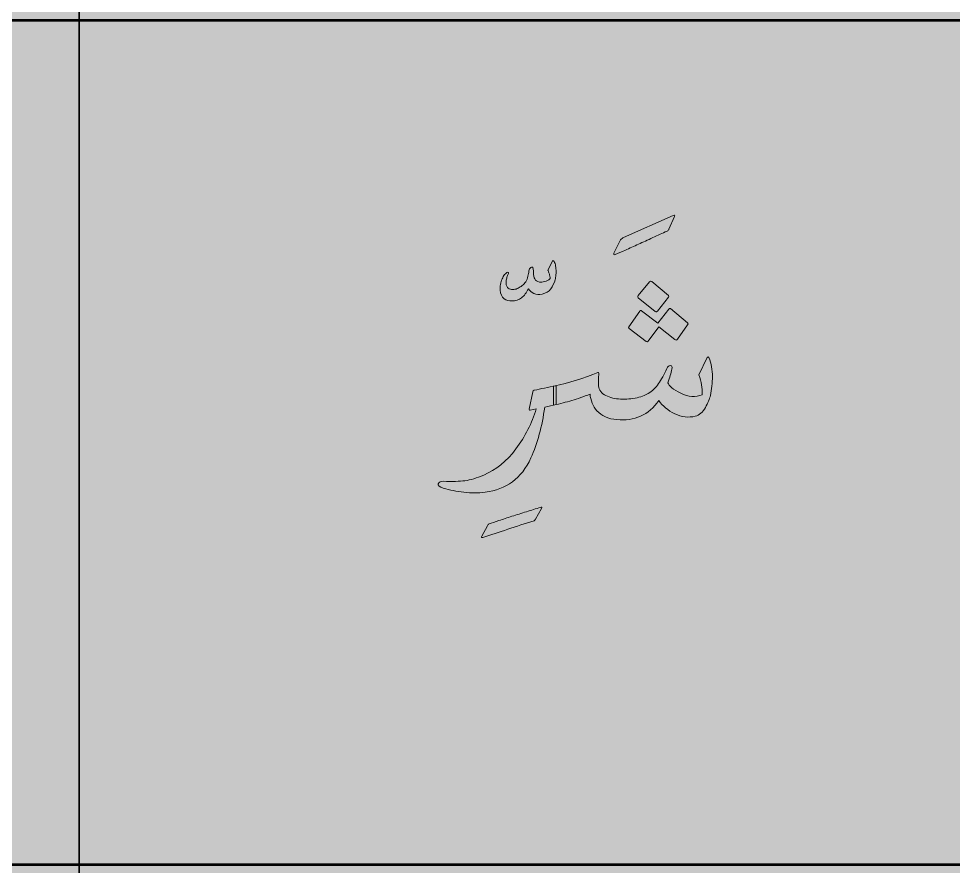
# Model space of a CAD drawing. Header units: inches. Extents: x -1481 to -429, y -1676 to -696.
# Drawn here: x -836.59 to -800.59, y -1208.21 to -1175.56 of the extents above; entities that cross this region are included whole.
import ezdxf

# ---------------------------------------------------------------- set-up
doc = ezdxf.new("R2010")
doc.units = ezdxf.units.IN
doc.header["$MEASUREMENT"] = 0
doc.layers.add('Layer 1', color=7, linetype='Continuous')

# ---------------------------------------------------------------- blocks, each defined once
blk = doc.blocks.new('block 75')
at = {"layer": 'Layer 1', "true_color": 0x009344}
h = blk.add_hatch(color=114, dxfattribs=at)
h.dxf.hatch_style = 2
h.paths.add_polyline_path([(-693.785, -1296.171), (-933.785, -1296.171), (-933.785, -1006.171), (-693.785, -1006.171)])
blk = doc.blocks.new('block 141')
at = {"layer": 'Layer 1', "color": 40, "lineweight": 30, "true_color": 0xf9a01b}
for points in [[(-873.329, -1087.043), (-834.266, -1087.043), (-834.266, -1290.172), (-873.329, -1290.172), (-873.329, -1087.043)], [(-834.266, -1087.043), (-795.203, -1087.043), (-795.203, -1290.172), (-834.266, -1290.172), (-834.266, -1087.043)]]:
    blk.add_lwpolyline(points, dxfattribs=at)
blk = doc.blocks.new('block 140')
at = {"layer": 'Layer 1', "true_color": 0x49c6ea}
h = blk.add_hatch(color=133, dxfattribs=at)
h.dxf.hatch_style = 2
h.paths.add_polyline_path([(-919.173, -1282.809), (-748.857, -1282.809), (-748.857, -1065.618), (-919.173, -1065.618)])
h = blk.add_hatch(color=133, dxfattribs=at)
h.dxf.hatch_style = 2
h.paths.add_polyline_path([(-907.435, -1277.731), (-761.338, -1277.731), (-761.338, -1076.165), (-907.435, -1076.165)])
at = {"layer": 'Layer 1', "true_color": 0xfff4c8}
h = blk.add_hatch(color=254, dxfattribs=at)
h.dxf.hatch_style = 2
h.paths.add_polyline_path([(-912.062, -1208.145), (-756.36, -1208.145), (-756.36, -1175.62), (-912.062, -1175.62)])
at = {"layer": 'Layer 1', "lineweight": 0}
blk.add_lwpolyline([(-912.062, -1208.145), (-756.36, -1208.145), (-756.36, -1175.62), (-912.062, -1175.62), (-912.062, -1208.145)], dxfattribs=at)
at = {"layer": 'Layer 1', "color": 44, "lineweight": 53, "true_color": 0xaf7e09}
blk.add_lwpolyline([(-912.062, -1208.145), (-756.36, -1208.145), (-756.36, -1175.62), (-912.062, -1175.62), (-912.062, -1208.145)], dxfattribs=at)
at = {"layer": 'Layer 1'}
blk.add_blockref('block 141', (0, 0), dxfattribs=at)
blk = doc.blocks.new('block 191')
at = {"layer": 'Layer 1', "true_color": 0x231f20}
h = blk.add_hatch(color=250, dxfattribs=at)
h.dxf.hatch_style = 2
edge = h.paths.add_edge_path()
edge.add_spline(control_points=[(-816.739, -1194.897), (-817.082, -1195.005), (-817.42, -1195.115), (-817.752, -1195.227), (-818.085, -1195.339), (-818.403, -1195.444), (-818.708, -1195.542), (-818.764, -1195.56), (-818.778, -1195.542), (-818.75, -1195.49), (-818.75, -1195.49), (-818.534, -1195.091), (-818.534, -1195.091), (-818.524, -1195.07), (-818.514, -1195.054), (-818.506, -1195.044), (-818.497, -1195.033), (-818.482, -1195.024), (-818.461, -1195.017), (-818.366, -1194.982), (-818.242, -1194.94), (-818.088, -1194.889), (-817.934, -1194.838), (-817.767, -1194.784), (-817.587, -1194.726), (-817.407, -1194.669), (-817.222, -1194.61), (-817.033, -1194.55), (-816.844, -1194.491), (-816.664, -1194.435), (-816.493, -1194.383), (-816.465, -1194.372), (-816.447, -1194.369), (-816.44, -1194.375), (-816.433, -1194.38), (-816.437, -1194.396), (-816.451, -1194.424), (-816.451, -1194.424), (-816.676, -1194.834), (-816.676, -1194.834), (-816.687, -1194.848), (-816.697, -1194.861), (-816.705, -1194.873), (-816.714, -1194.886), (-816.726, -1194.893), (-816.739, -1194.897)], knot_values=[0, 0, 0, 0, 1, 1, 1, 2, 2, 2, 3, 3, 3, 4, 4, 4, 5, 5, 5, 6, 6, 6, 7, 7, 7, 8, 8, 8, 9, 9, 9, 10, 10, 10, 11, 11, 11, 12, 12, 12, 13, 13, 13, 14, 14, 14, 15, 15, 15, 15], degree=3, periodic=1)
at = {"layer": 'Layer 1', "lineweight": 0}
blk.add_open_spline([(-816.739, -1194.897), (-817.082, -1195.005), (-817.42, -1195.115), (-817.752, -1195.227), (-818.085, -1195.339), (-818.403, -1195.444), (-818.708, -1195.542), (-818.764, -1195.56), (-818.778, -1195.542), (-818.75, -1195.49), (-818.75, -1195.49), (-818.534, -1195.091), (-818.534, -1195.091), (-818.524, -1195.07), (-818.514, -1195.054), (-818.506, -1195.044), (-818.497, -1195.033), (-818.482, -1195.024), (-818.461, -1195.017), (-818.366, -1194.982), (-818.242, -1194.94), (-818.088, -1194.889), (-817.934, -1194.838), (-817.767, -1194.784), (-817.587, -1194.726), (-817.407, -1194.669), (-817.222, -1194.61), (-817.033, -1194.55), (-816.844, -1194.491), (-816.664, -1194.435), (-816.493, -1194.383), (-816.465, -1194.372), (-816.447, -1194.369), (-816.44, -1194.375), (-816.433, -1194.38), (-816.437, -1194.396), (-816.451, -1194.424), (-816.451, -1194.424), (-816.676, -1194.834), (-816.676, -1194.834), (-816.687, -1194.848), (-816.697, -1194.861), (-816.705, -1194.873), (-816.714, -1194.886), (-816.726, -1194.893), (-816.739, -1194.897)], degree=3, knots=[0, 0, 0, 0, 1, 1, 1, 2, 2, 2, 3, 3, 3, 4, 4, 4, 5, 5, 5, 6, 6, 6, 7, 7, 7, 8, 8, 8, 9, 9, 9, 10, 10, 10, 11, 11, 11, 12, 12, 12, 13, 13, 13, 14, 14, 14, 15, 15, 15, 15], dxfattribs=at)
blk = doc.blocks.new('block 192')
at = {"layer": 'Layer 1', "true_color": 0x231f20}
h = blk.add_hatch(color=250, dxfattribs=at)
h.dxf.hatch_style = 2
edge = h.paths.add_edge_path()
edge.add_spline(control_points=[(-816.954, -1185.959), (-817.031, -1186.113), (-817.119, -1186.228), (-817.217, -1186.305), (-817.322, -1186.385), (-817.446, -1186.427), (-817.59, -1186.431), (-817.705, -1186.434), (-817.806, -1186.405), (-817.891, -1186.342), (-817.977, -1186.279), (-818.027, -1186.168), (-818.041, -1186.011), (-818.048, -1185.941), (-818.044, -1185.869), (-818.03, -1185.793), (-818.016, -1185.718), (-817.995, -1185.647), (-817.967, -1185.581), (-817.939, -1185.518), (-817.907, -1185.463), (-817.87, -1185.415), (-817.834, -1185.368), (-817.794, -1185.337), (-817.752, -1185.324), (-817.71, -1185.32), (-817.707, -1185.352), (-817.742, -1185.418), (-817.763, -1185.457), (-817.779, -1185.502), (-817.792, -1185.555), (-817.804, -1185.607), (-817.811, -1185.659), (-817.813, -1185.709), (-817.814, -1185.76), (-817.81, -1185.803), (-817.8, -1185.838), (-817.789, -1185.873), (-817.766, -1185.906), (-817.731, -1185.938), (-817.679, -1185.976), (-817.623, -1185.994), (-817.563, -1185.993), (-817.504, -1185.991), (-817.446, -1185.978), (-817.39, -1185.953), (-817.331, -1185.929), (-817.277, -1185.9), (-817.23, -1185.867), (-817.183, -1185.834), (-817.135, -1185.789), (-817.086, -1185.733), (-817.04, -1185.681), (-817.007, -1185.614), (-816.986, -1185.533), (-816.965, -1185.453), (-816.951, -1185.386), (-816.944, -1185.334), (-816.94, -1185.289), (-816.928, -1185.243), (-816.907, -1185.198), (-816.886, -1185.152), (-816.851, -1185.129), (-816.802, -1185.129), (-816.792, -1185.129), (-816.784, -1185.139), (-816.779, -1185.158), (-816.773, -1185.178), (-816.769, -1185.199), (-816.765, -1185.224), (-816.762, -1185.248), (-816.76, -1185.272), (-816.76, -1185.295), (-816.76, -1185.317), (-816.76, -1185.334), (-816.76, -1185.345), (-816.76, -1185.446), (-816.744, -1185.526), (-816.713, -1185.583), (-816.682, -1185.641), (-816.619, -1185.681), (-816.524, -1185.702), (-816.475, -1185.712), (-816.411, -1185.707), (-816.332, -1185.686), (-816.254, -1185.665), (-816.185, -1185.63), (-816.125, -1185.581), (-816.118, -1185.574), (-816.116, -1185.555), (-816.12, -1185.523), (-816.123, -1185.491), (-816.13, -1185.458), (-816.138, -1185.423), (-816.147, -1185.388), (-816.159, -1185.351), (-816.175, -1185.311), (-816.191, -1185.27), (-816.2, -1185.247), (-816.204, -1185.24), (-816.204, -1185.24), (-816.01, -1184.872), (-816.01, -1184.872), (-815.975, -1184.89), (-815.948, -1184.928), (-815.928, -1184.988), (-815.909, -1185.047), (-815.897, -1185.115), (-815.892, -1185.19), (-815.886, -1185.265), (-815.887, -1185.341), (-815.894, -1185.418), (-815.901, -1185.495), (-815.91, -1185.56), (-815.921, -1185.612), (-815.962, -1185.742), (-816.019, -1185.859), (-816.091, -1185.964), (-816.163, -1186.069), (-816.272, -1186.135), (-816.419, -1186.163), (-816.549, -1186.188), (-816.657, -1186.179), (-816.744, -1186.137), (-816.832, -1186.095), (-816.902, -1186.036), (-816.954, -1185.959)], knot_values=[0, 0, 0, 0, 1, 1, 1, 2, 2, 2, 3, 3, 3, 4, 4, 4, 5, 5, 5, 6, 6, 6, 7, 7, 7, 8, 8, 8, 9, 9, 9, 10, 10, 10, 11, 11, 11, 12, 12, 12, 13, 13, 13, 14, 14, 14, 15, 15, 15, 16, 16, 16, 17, 17, 17, 18, 18, 18, 19, 19, 19, 20, 20, 20, 21, 21, 21, 22, 22, 22, 23, 23, 23, 24, 24, 24, 25, 25, 25, 26, 26, 26, 27, 27, 27, 28, 28, 28, 29, 29, 29, 30, 30, 30, 31, 31, 31, 32, 32, 32, 33, 33, 33, 34, 34, 34, 35, 35, 35, 36, 36, 36, 37, 37, 37, 38, 38, 38, 39, 39, 39, 40, 40, 40, 41, 41, 41, 42, 42, 42, 42], degree=3, periodic=1)
at = {"layer": 'Layer 1', "lineweight": 0}
blk.add_open_spline([(-816.954, -1185.959), (-817.031, -1186.113), (-817.119, -1186.228), (-817.217, -1186.305), (-817.322, -1186.385), (-817.446, -1186.427), (-817.59, -1186.431), (-817.705, -1186.434), (-817.806, -1186.405), (-817.891, -1186.342), (-817.977, -1186.279), (-818.027, -1186.168), (-818.041, -1186.011), (-818.048, -1185.941), (-818.044, -1185.869), (-818.03, -1185.793), (-818.016, -1185.718), (-817.995, -1185.647), (-817.967, -1185.581), (-817.939, -1185.518), (-817.907, -1185.463), (-817.87, -1185.415), (-817.834, -1185.368), (-817.794, -1185.337), (-817.752, -1185.324), (-817.71, -1185.32), (-817.707, -1185.352), (-817.742, -1185.418), (-817.763, -1185.457), (-817.779, -1185.502), (-817.792, -1185.555), (-817.804, -1185.607), (-817.811, -1185.659), (-817.813, -1185.709), (-817.814, -1185.76), (-817.81, -1185.803), (-817.8, -1185.838), (-817.789, -1185.873), (-817.766, -1185.906), (-817.731, -1185.938), (-817.679, -1185.976), (-817.623, -1185.994), (-817.563, -1185.993), (-817.504, -1185.991), (-817.446, -1185.978), (-817.39, -1185.953), (-817.331, -1185.929), (-817.277, -1185.9), (-817.23, -1185.867), (-817.183, -1185.834), (-817.135, -1185.789), (-817.086, -1185.733), (-817.04, -1185.681), (-817.007, -1185.614), (-816.986, -1185.533), (-816.965, -1185.453), (-816.951, -1185.386), (-816.944, -1185.334), (-816.94, -1185.289), (-816.928, -1185.243), (-816.907, -1185.198), (-816.886, -1185.152), (-816.851, -1185.129), (-816.802, -1185.129), (-816.792, -1185.129), (-816.784, -1185.139), (-816.779, -1185.158), (-816.773, -1185.178), (-816.769, -1185.199), (-816.765, -1185.224), (-816.762, -1185.248), (-816.76, -1185.272), (-816.76, -1185.295), (-816.76, -1185.317), (-816.76, -1185.334), (-816.76, -1185.345), (-816.76, -1185.446), (-816.744, -1185.526), (-816.713, -1185.583), (-816.682, -1185.641), (-816.619, -1185.681), (-816.524, -1185.702), (-816.475, -1185.712), (-816.411, -1185.707), (-816.332, -1185.686), (-816.254, -1185.665), (-816.185, -1185.63), (-816.125, -1185.581), (-816.118, -1185.574), (-816.116, -1185.555), (-816.12, -1185.523), (-816.123, -1185.491), (-816.13, -1185.458), (-816.138, -1185.423), (-816.147, -1185.388), (-816.159, -1185.351), (-816.175, -1185.311), (-816.191, -1185.27), (-816.2, -1185.247), (-816.204, -1185.24), (-816.204, -1185.24), (-816.01, -1184.872), (-816.01, -1184.872), (-815.975, -1184.89), (-815.948, -1184.928), (-815.928, -1184.988), (-815.909, -1185.047), (-815.897, -1185.115), (-815.892, -1185.19), (-815.886, -1185.265), (-815.887, -1185.341), (-815.894, -1185.418), (-815.901, -1185.495), (-815.91, -1185.56), (-815.921, -1185.612), (-815.962, -1185.742), (-816.019, -1185.859), (-816.091, -1185.964), (-816.163, -1186.069), (-816.272, -1186.135), (-816.419, -1186.163), (-816.549, -1186.188), (-816.657, -1186.179), (-816.744, -1186.137), (-816.832, -1186.095), (-816.902, -1186.036), (-816.954, -1185.959)], degree=3, knots=[0, 0, 0, 0, 1, 1, 1, 2, 2, 2, 3, 3, 3, 4, 4, 4, 5, 5, 5, 6, 6, 6, 7, 7, 7, 8, 8, 8, 9, 9, 9, 10, 10, 10, 11, 11, 11, 12, 12, 12, 13, 13, 13, 14, 14, 14, 15, 15, 15, 16, 16, 16, 17, 17, 17, 18, 18, 18, 19, 19, 19, 20, 20, 20, 21, 21, 21, 22, 22, 22, 23, 23, 23, 24, 24, 24, 25, 25, 25, 26, 26, 26, 27, 27, 27, 28, 28, 28, 29, 29, 29, 30, 30, 30, 31, 31, 31, 32, 32, 32, 33, 33, 33, 34, 34, 34, 35, 35, 35, 36, 36, 36, 37, 37, 37, 38, 38, 38, 39, 39, 39, 40, 40, 40, 41, 41, 41, 42, 42, 42, 42], dxfattribs=at)
blk = doc.blocks.new('block 193')
at = {"layer": 'Layer 1', "true_color": 0x231f20}
h = blk.add_hatch(color=250, dxfattribs=at)
h.dxf.hatch_style = 2
edge = h.paths.add_edge_path()
edge.add_spline(control_points=[(-811.614, -1183.74), (-811.789, -1183.82), (-811.972, -1183.904), (-812.162, -1183.991), (-812.353, -1184.079), (-812.537, -1184.163), (-812.716, -1184.244), (-812.894, -1184.324), (-813.061, -1184.399), (-813.215, -1184.469), (-813.369, -1184.539), (-813.5, -1184.597), (-813.608, -1184.643), (-813.633, -1184.653), (-813.65, -1184.653), (-813.661, -1184.643), (-813.671, -1184.632), (-813.671, -1184.616), (-813.661, -1184.595), (-813.661, -1184.595), (-813.404, -1184.081), (-813.404, -1184.081), (-813.386, -1184.053), (-813.368, -1184.033), (-813.348, -1184.02), (-813.329, -1184.008), (-813.311, -1183.997), (-813.293, -1183.986), (-813.293, -1183.986), (-811.378, -1183.136), (-811.378, -1183.136), (-811.322, -1183.112), (-811.304, -1183.126), (-811.325, -1183.178), (-811.325, -1183.178), (-811.54, -1183.666), (-811.54, -1183.666), (-811.551, -1183.698), (-811.575, -1183.722), (-811.614, -1183.74)], knot_values=[0, 0, 0, 0, 1, 1, 1, 2, 2, 2, 3, 3, 3, 4, 4, 4, 5, 5, 5, 6, 6, 6, 7, 7, 7, 8, 8, 8, 9, 9, 9, 10, 10, 10, 11, 11, 11, 12, 12, 12, 13, 13, 13, 13], degree=3, periodic=1)
at = {"layer": 'Layer 1', "lineweight": 0}
blk.add_open_spline([(-811.614, -1183.74), (-811.789, -1183.82), (-811.972, -1183.904), (-812.162, -1183.991), (-812.353, -1184.079), (-812.537, -1184.163), (-812.716, -1184.244), (-812.894, -1184.324), (-813.061, -1184.399), (-813.215, -1184.469), (-813.369, -1184.539), (-813.5, -1184.597), (-813.608, -1184.643), (-813.633, -1184.653), (-813.65, -1184.653), (-813.661, -1184.643), (-813.671, -1184.632), (-813.671, -1184.616), (-813.661, -1184.595), (-813.661, -1184.595), (-813.404, -1184.081), (-813.404, -1184.081), (-813.386, -1184.053), (-813.368, -1184.033), (-813.348, -1184.02), (-813.329, -1184.008), (-813.311, -1183.997), (-813.293, -1183.986), (-813.293, -1183.986), (-811.378, -1183.136), (-811.378, -1183.136), (-811.322, -1183.112), (-811.304, -1183.126), (-811.325, -1183.178), (-811.325, -1183.178), (-811.54, -1183.666), (-811.54, -1183.666), (-811.551, -1183.698), (-811.575, -1183.722), (-811.614, -1183.74)], degree=3, knots=[0, 0, 0, 0, 1, 1, 1, 2, 2, 2, 3, 3, 3, 4, 4, 4, 5, 5, 5, 6, 6, 6, 7, 7, 7, 8, 8, 8, 9, 9, 9, 10, 10, 10, 11, 11, 11, 12, 12, 12, 13, 13, 13, 13], dxfattribs=at)
blk = doc.blocks.new('block 139')
at = {"layer": 'Layer 1', "true_color": 0x231f20}
h = blk.add_hatch(color=250, dxfattribs=at)
h.dxf.hatch_style = 2
edge = h.paths.add_edge_path()
edge.add_spline(control_points=[(-815.985, -1189.715), (-815.38, -1189.578), (-814.81, -1189.402), (-814.274, -1189.185), (-814.253, -1189.178), (-814.243, -1189.192), (-814.243, -1189.227), (-814.246, -1189.311), (-814.25, -1189.382), (-814.253, -1189.439), (-814.257, -1189.497), (-814.259, -1189.561), (-814.259, -1189.631), (-814.259, -1189.816), (-814.182, -1189.954), (-814.028, -1190.043), (-813.874, -1190.132), (-813.692, -1190.186), (-813.482, -1190.203), (-813.272, -1190.221), (-813.06, -1190.21), (-812.847, -1190.172), (-812.633, -1190.133), (-812.465, -1190.075), (-812.343, -1189.998), (-812.178, -1189.897), (-812.044, -1189.769), (-811.939, -1189.615), (-811.834, -1189.461), (-811.729, -1189.267), (-811.624, -1189.033), (-811.596, -1188.963), (-811.55, -1188.926), (-811.487, -1188.922), (-811.424, -1188.919), (-811.403, -1188.963), (-811.424, -1189.054), (-811.456, -1189.204), (-811.508, -1189.379), (-811.582, -1189.578), (-811.543, -1189.711), (-811.377, -1189.848), (-811.083, -1189.988), (-810.789, -1190.128), (-810.515, -1190.145), (-810.259, -1190.04), (-810.259, -1189.907), (-810.267, -1189.781), (-810.283, -1189.66), (-810.299, -1189.539), (-810.333, -1189.411), (-810.385, -1189.274), (-810.385, -1189.274), (-810.065, -1188.613), (-810.065, -1188.613), (-810.041, -1188.581), (-810.02, -1188.578), (-810.002, -1188.602), (-809.911, -1188.847), (-809.866, -1189.093), (-809.866, -1189.34), (-809.866, -1189.586), (-809.892, -1189.83), (-809.944, -1190.072), (-809.976, -1190.201), (-810.041, -1190.357), (-810.138, -1190.539), (-810.236, -1190.721), (-810.366, -1190.831), (-810.527, -1190.87), (-810.786, -1190.933), (-811.048, -1190.901), (-811.314, -1190.775), (-811.58, -1190.649), (-811.787, -1190.48), (-811.933, -1190.266), (-812.126, -1190.549), (-812.359, -1190.751), (-812.634, -1190.87), (-812.909, -1190.989), (-813.213, -1191.033), (-813.547, -1191.003), (-813.882, -1190.974), (-814.138, -1190.859), (-814.316, -1190.66), (-814.393, -1190.579), (-814.455, -1190.481), (-814.5, -1190.366), (-814.545, -1190.25), (-814.572, -1190.135), (-814.579, -1190.019), (-814.827, -1190.117), (-815.061, -1190.199), (-815.279, -1190.263), (-815.498, -1190.328), (-815.733, -1190.389), (-815.985, -1190.444), (-815.985, -1190.444), (-815.985, -1189.715), (-815.985, -1189.715)], knot_values=[0, 0, 0, 0, 1, 1, 1, 2, 2, 2, 3, 3, 3, 4, 4, 4, 5, 5, 5, 6, 6, 6, 7, 7, 7, 8, 8, 8, 9, 9, 9, 10, 10, 10, 11, 11, 11, 12, 12, 12, 13, 13, 13, 14, 14, 14, 15, 15, 15, 16, 16, 16, 17, 17, 17, 18, 18, 18, 19, 19, 19, 20, 20, 20, 21, 21, 21, 22, 22, 22, 23, 23, 23, 24, 24, 24, 25, 25, 25, 26, 26, 26, 27, 27, 27, 28, 28, 28, 29, 29, 29, 30, 30, 30, 31, 31, 31, 32, 32, 32, 33, 33, 33, 33], degree=3, periodic=1)
edge = h.paths.add_edge_path()
edge.add_spline(control_points=[(-811.214, -1187.899), (-811.235, -1187.923), (-811.251, -1187.936), (-811.262, -1187.936), (-811.272, -1187.936), (-811.29, -1187.927), (-811.314, -1187.909), (-811.314, -1187.909), (-811.933, -1187.421), (-811.933, -1187.421), (-811.933, -1187.421), (-812.338, -1187.983), (-812.338, -1187.983), (-812.362, -1188.014), (-812.388, -1188.018), (-812.416, -1187.993), (-812.416, -1187.993), (-813.078, -1187.49), (-813.078, -1187.49), (-813.102, -1187.469), (-813.106, -1187.446), (-813.088, -1187.421), (-813.088, -1187.421), (-812.668, -1186.823), (-812.668, -1186.823), (-812.651, -1186.802), (-812.638, -1186.792), (-812.629, -1186.794), (-812.62, -1186.796), (-812.609, -1186.802), (-812.595, -1186.813), (-812.595, -1186.813), (-811.97, -1187.29), (-811.97, -1187.29), (-811.97, -1187.29), (-811.545, -1186.744), (-811.545, -1186.744), (-811.524, -1186.716), (-811.503, -1186.709), (-811.482, -1186.723), (-811.482, -1186.723), (-810.821, -1187.274), (-810.821, -1187.274), (-810.8, -1187.295), (-810.8, -1187.32), (-810.821, -1187.348), (-810.821, -1187.348), (-811.214, -1187.899), (-811.214, -1187.899)], knot_values=[0, 0, 0, 0, 1, 1, 1, 2, 2, 2, 3, 3, 3, 4, 4, 4, 5, 5, 5, 6, 6, 6, 7, 7, 7, 8, 8, 8, 9, 9, 9, 10, 10, 10, 11, 11, 11, 12, 12, 12, 13, 13, 13, 14, 14, 14, 15, 15, 15, 16, 16, 16, 16], degree=3, periodic=1)
edge = h.paths.add_edge_path()
edge.add_spline(control_points=[(-812.285, -1185.695), (-812.261, -1185.663), (-812.234, -1185.66), (-812.206, -1185.684), (-812.206, -1185.684), (-811.561, -1186.214), (-811.561, -1186.214), (-811.533, -1186.235), (-811.531, -1186.26), (-811.556, -1186.288), (-811.556, -1186.288), (-811.986, -1186.823), (-811.986, -1186.823), (-812.01, -1186.855), (-812.038, -1186.858), (-812.07, -1186.834), (-812.07, -1186.834), (-812.721, -1186.309), (-812.721, -1186.309), (-812.749, -1186.284), (-812.749, -1186.254), (-812.721, -1186.219), (-812.721, -1186.219), (-812.285, -1185.695), (-812.285, -1185.695), (-812.285, -1185.695), (-812.285, -1185.695), (-812.285, -1185.695)], knot_values=[0, 0, 0, 0, 1, 1, 1, 2, 2, 2, 3, 3, 3, 4, 4, 4, 5, 5, 5, 6, 6, 6, 7, 7, 7, 8, 8, 8, 9, 9, 9, 9], degree=3, periodic=1)
h = blk.add_hatch(color=250, dxfattribs=at)
h.dxf.hatch_style = 2
edge = h.paths.add_edge_path()
edge.add_spline(control_points=[(-816.788, -1189.935), (-816.781, -1189.897), (-816.762, -1189.874), (-816.73, -1189.867), (-816.475, -1189.818), (-816.195, -1189.76), (-815.89, -1189.694), (-815.89, -1189.694), (-815.89, -1190.423), (-815.89, -1190.423), (-816.027, -1190.455), (-816.172, -1190.486), (-816.326, -1190.518), (-816.427, -1191.263), (-816.606, -1191.916), (-816.861, -1192.476), (-817.043, -1192.878), (-817.279, -1193.185), (-817.57, -1193.397), (-817.86, -1193.608), (-818.21, -1193.742), (-818.619, -1193.798), (-818.885, -1193.83), (-819.158, -1193.831), (-819.438, -1193.801), (-819.718, -1193.771), (-819.984, -1193.716), (-820.236, -1193.636), (-820.39, -1193.59), (-820.453, -1193.535), (-820.425, -1193.47), (-820.397, -1193.405), (-820.334, -1193.375), (-820.236, -1193.378), (-819.886, -1193.392), (-819.607, -1193.384), (-819.399, -1193.355), (-819.191, -1193.325), (-818.95, -1193.252), (-818.677, -1193.137), (-818.205, -1192.941), (-817.791, -1192.605), (-817.436, -1192.129), (-817.081, -1191.653), (-816.819, -1191.137), (-816.651, -1190.581), (-816.651, -1190.581), (-816.882, -1190.639), (-816.882, -1190.639), (-816.91, -1190.642), (-816.923, -1190.628), (-816.919, -1190.597), (-816.919, -1190.597), (-816.788, -1189.935), (-816.788, -1189.935), (-816.788, -1189.935), (-816.788, -1189.935), (-816.788, -1189.935)], knot_values=[0, 0, 0, 0, 1, 1, 1, 2, 2, 2, 3, 3, 3, 4, 4, 4, 5, 5, 5, 6, 6, 6, 7, 7, 7, 8, 8, 8, 9, 9, 9, 10, 10, 10, 11, 11, 11, 12, 12, 12, 13, 13, 13, 14, 14, 14, 15, 15, 15, 16, 16, 16, 17, 17, 17, 18, 18, 18, 19, 19, 19, 19], degree=3, periodic=1)
at = {"layer": 'Layer 1', "lineweight": 0}
for points, knots in [([(-812.285, -1185.695), (-812.261, -1185.663), (-812.234, -1185.66), (-812.206, -1185.684), (-812.206, -1185.684), (-811.561, -1186.214), (-811.561, -1186.214), (-811.533, -1186.235), (-811.531, -1186.26), (-811.556, -1186.288), (-811.556, -1186.288), (-811.986, -1186.823), (-811.986, -1186.823), (-812.01, -1186.855), (-812.038, -1186.858), (-812.07, -1186.834), (-812.07, -1186.834), (-812.721, -1186.309), (-812.721, -1186.309), (-812.749, -1186.284), (-812.749, -1186.254), (-812.721, -1186.219), (-812.721, -1186.219), (-812.285, -1185.695), (-812.285, -1185.695), (-812.285, -1185.695), (-812.285, -1185.695), (-812.285, -1185.695)], [0, 0, 0, 0, 1, 1, 1, 2, 2, 2, 3, 3, 3, 4, 4, 4, 5, 5, 5, 6, 6, 6, 7, 7, 7, 8, 8, 8, 9, 9, 9, 9]), ([(-811.214, -1187.899), (-811.235, -1187.923), (-811.251, -1187.936), (-811.262, -1187.936), (-811.272, -1187.936), (-811.29, -1187.927), (-811.314, -1187.909), (-811.314, -1187.909), (-811.933, -1187.421), (-811.933, -1187.421), (-811.933, -1187.421), (-812.338, -1187.983), (-812.338, -1187.983), (-812.362, -1188.014), (-812.388, -1188.018), (-812.416, -1187.993), (-812.416, -1187.993), (-813.078, -1187.49), (-813.078, -1187.49), (-813.102, -1187.469), (-813.106, -1187.446), (-813.088, -1187.421), (-813.088, -1187.421), (-812.668, -1186.823), (-812.668, -1186.823), (-812.651, -1186.802), (-812.638, -1186.792), (-812.629, -1186.794), (-812.62, -1186.796), (-812.609, -1186.802), (-812.595, -1186.813), (-812.595, -1186.813), (-811.97, -1187.29), (-811.97, -1187.29), (-811.97, -1187.29), (-811.545, -1186.744), (-811.545, -1186.744), (-811.524, -1186.716), (-811.503, -1186.709), (-811.482, -1186.723), (-811.482, -1186.723), (-810.821, -1187.274), (-810.821, -1187.274), (-810.8, -1187.295), (-810.8, -1187.32), (-810.821, -1187.348), (-810.821, -1187.348), (-811.214, -1187.899), (-811.214, -1187.899)], [0, 0, 0, 0, 1, 1, 1, 2, 2, 2, 3, 3, 3, 4, 4, 4, 5, 5, 5, 6, 6, 6, 7, 7, 7, 8, 8, 8, 9, 9, 9, 10, 10, 10, 11, 11, 11, 12, 12, 12, 13, 13, 13, 14, 14, 14, 15, 15, 15, 16, 16, 16, 16]), ([(-815.985, -1189.715), (-815.38, -1189.578), (-814.81, -1189.402), (-814.274, -1189.185), (-814.253, -1189.178), (-814.243, -1189.192), (-814.243, -1189.227), (-814.246, -1189.311), (-814.25, -1189.382), (-814.253, -1189.439), (-814.257, -1189.497), (-814.259, -1189.561), (-814.259, -1189.631), (-814.259, -1189.816), (-814.182, -1189.954), (-814.028, -1190.043), (-813.874, -1190.132), (-813.692, -1190.186), (-813.482, -1190.203), (-813.272, -1190.221), (-813.06, -1190.21), (-812.847, -1190.172), (-812.633, -1190.133), (-812.465, -1190.075), (-812.343, -1189.998), (-812.178, -1189.897), (-812.044, -1189.769), (-811.939, -1189.615), (-811.834, -1189.461), (-811.729, -1189.267), (-811.624, -1189.033), (-811.596, -1188.963), (-811.55, -1188.926), (-811.487, -1188.922), (-811.424, -1188.919), (-811.403, -1188.963), (-811.424, -1189.054), (-811.456, -1189.204), (-811.508, -1189.379), (-811.582, -1189.578), (-811.543, -1189.711), (-811.377, -1189.848), (-811.083, -1189.988), (-810.789, -1190.128), (-810.515, -1190.145), (-810.259, -1190.04), (-810.259, -1189.907), (-810.267, -1189.781), (-810.283, -1189.66), (-810.299, -1189.539), (-810.333, -1189.411), (-810.385, -1189.274), (-810.385, -1189.274), (-810.065, -1188.613), (-810.065, -1188.613), (-810.041, -1188.581), (-810.02, -1188.578), (-810.002, -1188.602), (-809.911, -1188.847), (-809.866, -1189.093), (-809.866, -1189.34), (-809.866, -1189.586), (-809.892, -1189.83), (-809.944, -1190.072), (-809.976, -1190.201), (-810.041, -1190.357), (-810.138, -1190.539), (-810.236, -1190.721), (-810.366, -1190.831), (-810.527, -1190.87), (-810.786, -1190.933), (-811.048, -1190.901), (-811.314, -1190.775), (-811.58, -1190.649), (-811.787, -1190.48), (-811.933, -1190.266), (-812.126, -1190.549), (-812.359, -1190.751), (-812.634, -1190.87), (-812.909, -1190.989), (-813.213, -1191.033), (-813.547, -1191.003), (-813.882, -1190.974), (-814.138, -1190.859), (-814.316, -1190.66), (-814.393, -1190.579), (-814.455, -1190.481), (-814.5, -1190.366), (-814.545, -1190.25), (-814.572, -1190.135), (-814.579, -1190.019), (-814.827, -1190.117), (-815.061, -1190.199), (-815.279, -1190.263), (-815.498, -1190.328), (-815.733, -1190.389), (-815.985, -1190.444), (-815.985, -1190.444), (-815.985, -1189.715), (-815.985, -1189.715)], [0, 0, 0, 0, 1, 1, 1, 2, 2, 2, 3, 3, 3, 4, 4, 4, 5, 5, 5, 6, 6, 6, 7, 7, 7, 8, 8, 8, 9, 9, 9, 10, 10, 10, 11, 11, 11, 12, 12, 12, 13, 13, 13, 14, 14, 14, 15, 15, 15, 16, 16, 16, 17, 17, 17, 18, 18, 18, 19, 19, 19, 20, 20, 20, 21, 21, 21, 22, 22, 22, 23, 23, 23, 24, 24, 24, 25, 25, 25, 26, 26, 26, 27, 27, 27, 28, 28, 28, 29, 29, 29, 30, 30, 30, 31, 31, 31, 32, 32, 32, 33, 33, 33, 33]), ([(-816.788, -1189.935), (-816.781, -1189.897), (-816.762, -1189.874), (-816.73, -1189.867), (-816.475, -1189.818), (-816.195, -1189.76), (-815.89, -1189.694), (-815.89, -1189.694), (-815.89, -1190.423), (-815.89, -1190.423), (-816.027, -1190.455), (-816.172, -1190.486), (-816.326, -1190.518), (-816.427, -1191.263), (-816.606, -1191.916), (-816.861, -1192.476), (-817.043, -1192.878), (-817.279, -1193.185), (-817.57, -1193.397), (-817.86, -1193.608), (-818.21, -1193.742), (-818.619, -1193.798), (-818.885, -1193.83), (-819.158, -1193.831), (-819.438, -1193.801), (-819.718, -1193.771), (-819.984, -1193.716), (-820.236, -1193.636), (-820.39, -1193.59), (-820.453, -1193.535), (-820.425, -1193.47), (-820.397, -1193.405), (-820.334, -1193.375), (-820.236, -1193.378), (-819.886, -1193.392), (-819.607, -1193.384), (-819.399, -1193.355), (-819.191, -1193.325), (-818.95, -1193.252), (-818.677, -1193.137), (-818.205, -1192.941), (-817.791, -1192.605), (-817.436, -1192.129), (-817.081, -1191.653), (-816.819, -1191.137), (-816.651, -1190.581), (-816.651, -1190.581), (-816.882, -1190.639), (-816.882, -1190.639), (-816.91, -1190.642), (-816.923, -1190.628), (-816.919, -1190.597), (-816.919, -1190.597), (-816.788, -1189.935), (-816.788, -1189.935), (-816.788, -1189.935), (-816.788, -1189.935), (-816.788, -1189.935)], [0, 0, 0, 0, 1, 1, 1, 2, 2, 2, 3, 3, 3, 4, 4, 4, 5, 5, 5, 6, 6, 6, 7, 7, 7, 8, 8, 8, 9, 9, 9, 10, 10, 10, 11, 11, 11, 12, 12, 12, 13, 13, 13, 14, 14, 14, 15, 15, 15, 16, 16, 16, 17, 17, 17, 18, 18, 18, 19, 19, 19, 19])]:
    blk.add_open_spline(points, degree=3, knots=knots, dxfattribs=at)
at = {"layer": 'Layer 1'}
for name in ['block 140', 'block 193', 'block 192', 'block 191']:
    blk.add_blockref(name, (0, 0), dxfattribs=at)

msp = doc.modelspace()

# ---------------------------------------------------------------- hatches: boundary and pattern name
at = {"layer": 'Layer 1', "true_color": 0x006738}
h = msp.add_hatch(color=116, dxfattribs=at)
h.dxf.hatch_style = 2
h.paths.add_polyline_path([(-749.015, -1281.171), (-919.015, -1281.171), (-919.015, -1062.796), (-749.015, -1062.796)])

# ---------------------------------------------------------------- block references
at = {"layer": 'Layer 1'}
for name in ['block 75', 'block 139']:
    msp.add_blockref(name, (0, 0), dxfattribs=at)

doc.saveas('drawing.dxf')
